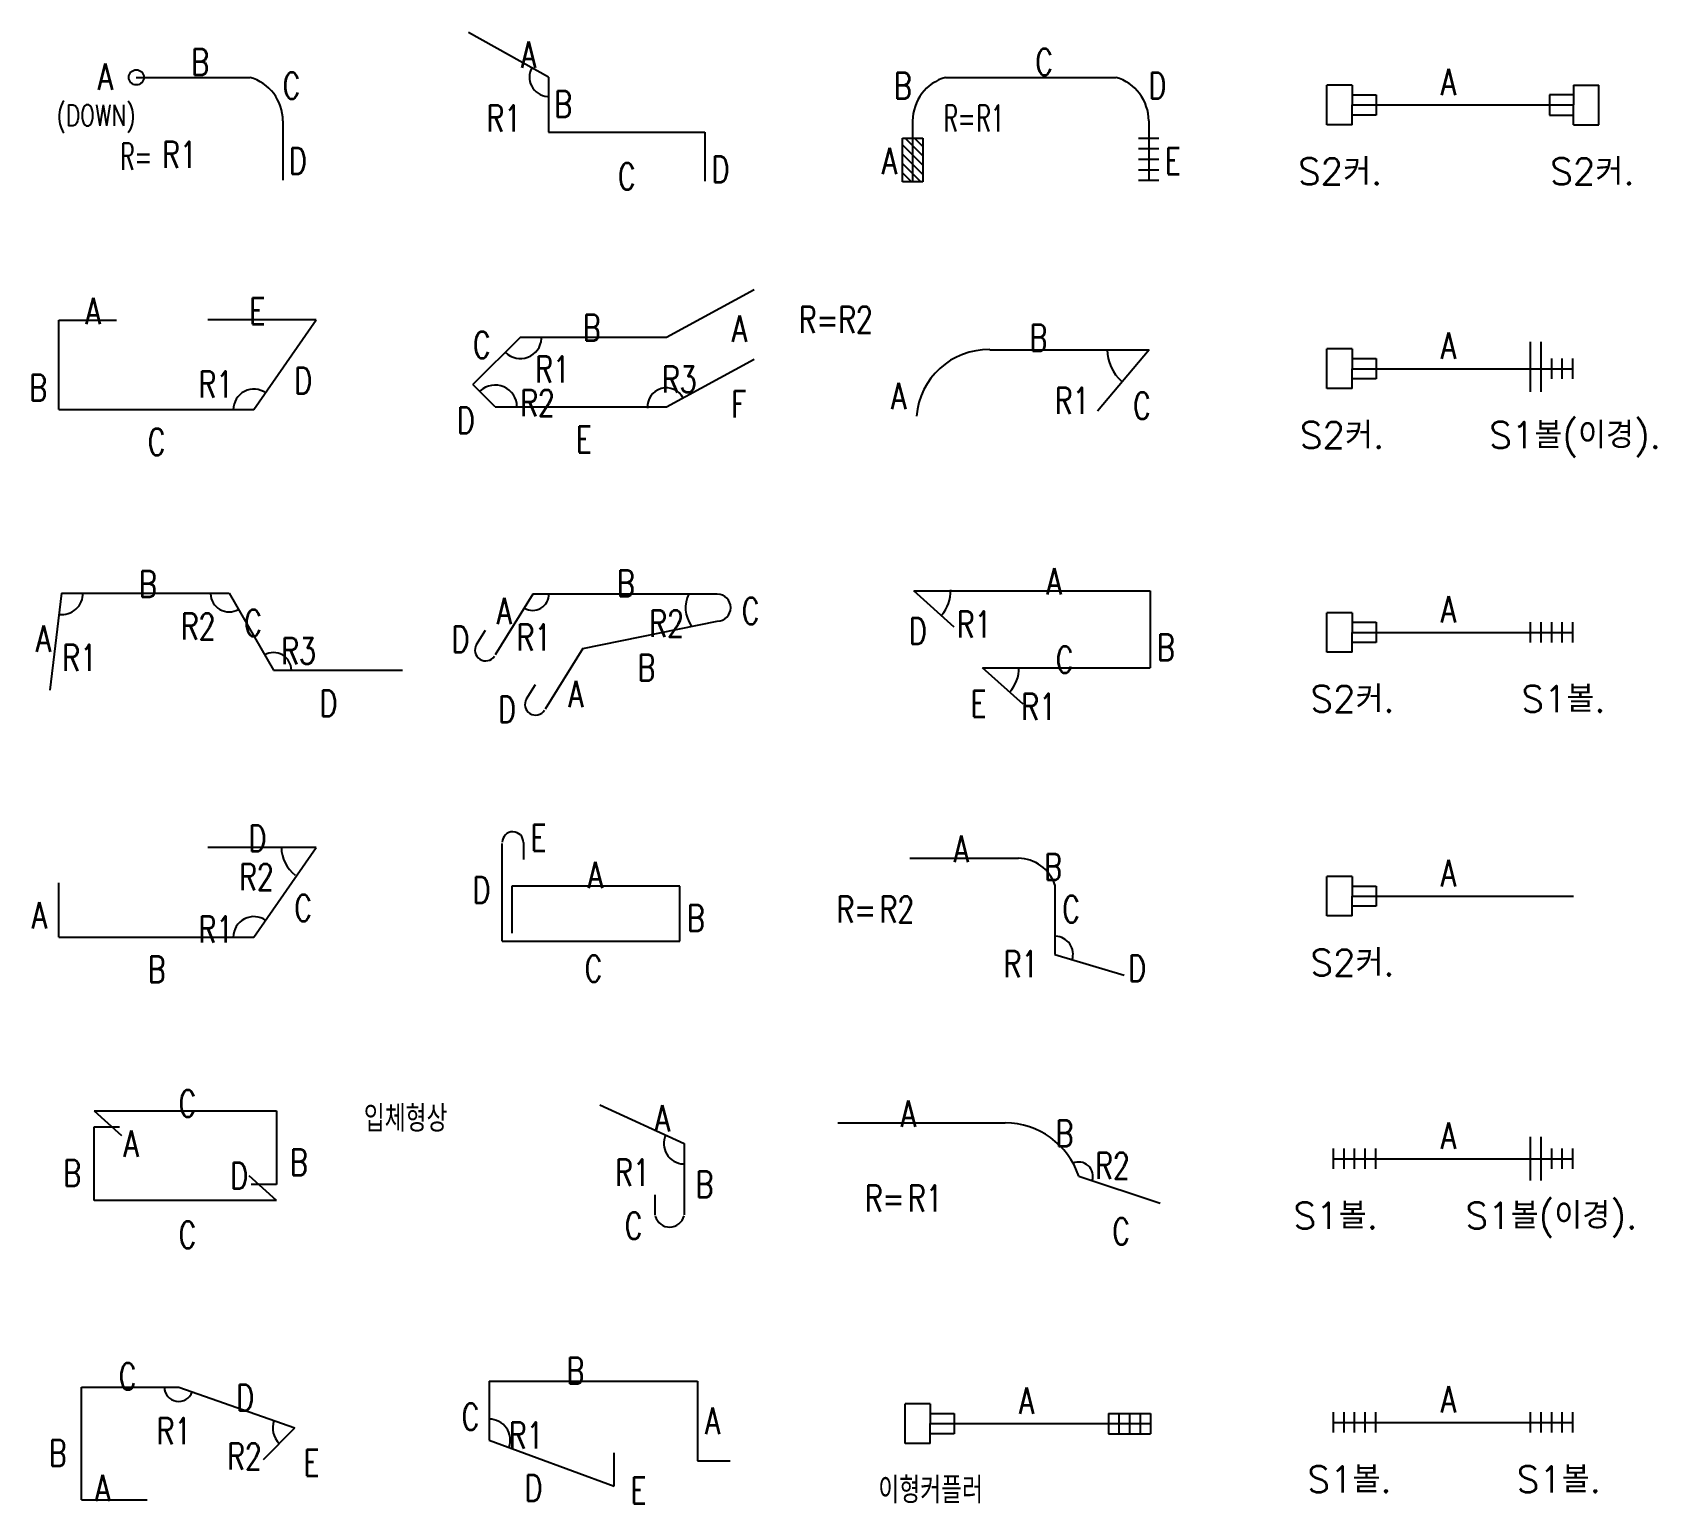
# Model space of a CAD drawing. Header units: millimetres. Extents: x -0.4 to 11.6, y -0.2 to 49.8.
# Drawn here: x 8.508 to 11.588, y 9.35 to 12.139 of the extents above; entities that cross this region are included whole.
import ezdxf
from ezdxf.enums import TextEntityAlignment as Align

# ---------------------------------------------------------------- set-up
doc = ezdxf.new("R2010")
doc.units = ezdxf.units.MM
doc.layers.add('SHOP', color=2, linetype='Continuous')
doc.layers.add('TEXTSHOP', color=3, linetype='Continuous')
doc.styles.add('HGTXT', font='romans.shx', dxfattribs={"bigfont": 'whgtxt.shx'})
doc.styles.add('ROMANS', font='romans.shx', dxfattribs={"width": 0.75, "bigfont": 'whgtxt.shx'})

# ---------------------------------------------------------------- blocks, each defined once
blk = doc.blocks.new('SSBAR_SHP_1120')
at = {"color": 40}
blk.add_line((-0.1988, 0.0706), (-0.0143, 0.0706), dxfattribs=at)
at = {"color": 2}
blk.add_line((-0.1988, -0.1431), (-0.0742, -0.1431), dxfattribs=at)
at = {"color": 40}
for centre, radius, start, end in [((-0.0143, 0.0706), 0.027, 179.4787, 340.8177), ((0.206, -0.0064), 0.042, 161.1147, 224.368)]:
    blk.add_arc(centre, radius, start, end, dxfattribs=at)
at = {"layer": 'SHOP', "color": 2}
for p, q in [((-0.1988, -0.1431), (-0.1988, 0.0706)), ((-0.0143, 0.0706), (0.206, -0.0064)), ((0.1466, -0.0665), (0.206, -0.0064))]:
    blk.add_line(p, q, dxfattribs=at)
at = {"layer": 'TEXTSHOP', "color": 4, "style": 'ROMANS', "width": 0.75}
blk.add_attdef('C', text='', height=0.05, dxfattribs=at).set_placement((-0.1113, 0.0662), align=Align.CENTER)
for tag, p in [('D', (0.0946, 0.0259)), ('E', (0.222, -0.0972)), ('A', (-0.173, -0.1456))]:
    blk.add_attdef(tag, p, '', height=0.05, dxfattribs=at)
for tag, p in [('R1', (0.0096, -0.0372)), ('B', (-0.227, -0.0792)), ('R2', (0.1433, -0.0856))]:
    blk.add_attdef(tag, text='', height=0.05, dxfattribs=at).set_placement(p, align=Align.RIGHT)
blk = doc.blocks.new('SSBAR_SHP_1121')
at = {"color": 7}
for p, q in [((-0.1748, 0.0947), (0.1713, 0.0947)), ((-0.1748, 0.0947), (-0.123, 0.0479)), ((0.1713, 0.0947), (0.1713, -0.0449)), ((0.1713, -0.0449), (0.123, -0.0449))]:
    blk.add_line(p, q, dxfattribs=at)
at = {"color": 40}
for p, q in [((-0.1747, -0.0751), (-0.1747, 0.0646)), ((-0.1747, 0.0646), (-0.1265, 0.0646)), ((0.1714, -0.0751), (0.1196, -0.0283)), ((0.1714, -0.0751), (-0.1747, -0.0751))]:
    blk.add_line(p, q, dxfattribs=at)
at = {"layer": 'TEXTSHOP', "color": 4, "style": 'ROMANS', "width": 0.75}
for p in [(0.0024, 0.0836), (0.0024, -0.1654)]:
    blk.add_attdef('C', text='', height=0.05, dxfattribs=at).set_placement(p, align=Align.CENTER)
for tag, p in [('A', (-0.1191, 0.0074)), ('B', (0.1966, -0.0278))]:
    blk.add_attdef(tag, p, '', height=0.05, dxfattribs=at)
for tag, p in [('B', (-0.1997, -0.0484)), ('D', (0.1172, -0.0535))]:
    blk.add_attdef(tag, text='', height=0.05, dxfattribs=at).set_placement(p, align=Align.RIGHT)
blk = doc.blocks.new('SSBAR_SHP_1122')
at = {"color": 2}
for p, q in [((0.2464, 0.094), (0.0408, 0.094)), ((0.1282, -0.076), (0.2464, 0.094))]:
    blk.add_line(p, q, dxfattribs=at)
at = {"color": 0}
for centre, radius, start, end in [((0.2464, 0.094), 0.0659, 179.9672, 232.8632), ((0.1282, -0.076), 0.0389, 54.3229, 180.1953)]:
    blk.add_arc(centre, radius, start, end, dxfattribs=at)
at = {"layer": 'SHOP', "color": 2}
for q in [(-0.2413, 0.0269), (0.1282, -0.076)]:
    blk.add_line((-0.2413, -0.076), q, dxfattribs=at)
at = {"layer": 'TEXTSHOP', "color": 4, "style": 'ROMANS', "width": 0.75}
for tag, p in [('D', (0.1348, 0.0863)), ('B', (-0.0563, -0.1621))]:
    blk.add_attdef(tag, text='', height=0.05, dxfattribs=at).set_placement(p, align=Align.CENTER)
for tag, p in [('R2', (0.1661, 0.013)), ('A', (-0.2642, -0.0595)), ('R1', (0.0889, -0.086))]:
    blk.add_attdef(tag, text='', height=0.05, dxfattribs=at).set_placement(p, align=Align.RIGHT)
blk.add_attdef('C', (0.2048, -0.0458), '', height=0.05, dxfattribs=at)
blk = doc.blocks.new('SSBAR_SHP_1123')
at = {"color": 0}
for centre, radius, start, end in [((-0.2362, 0.0758), 0.0404, 263.1801, 1.1905), ((0.0812, 0.0758), 0.0352, 181.1755, 300.1299), ((0.1658, -0.0701), 0.0336, 0.1021, 120.8577)]:
    blk.add_arc(centre, radius, start, end, dxfattribs=at)
at = {"layer": 'SHOP', "color": 2}
for p, q in [((-0.2362, 0.0758), (-0.2583, -0.1079)), ((-0.2362, 0.0758), (0.0812, 0.0758)), ((0.0812, 0.0758), (0.1658, -0.0701)), ((0.1658, -0.0701), (0.41, -0.0701))]:
    blk.add_line(p, q, dxfattribs=at)
at = {"layer": 'TEXTSHOP', "color": 4, "style": 'ROMANS', "width": 0.75}
for tag, p in [('B', (-0.0728, 0.0683)), ('D', (0.2695, -0.1578))]:
    blk.add_attdef(tag, text='', height=0.05, dxfattribs=at).set_placement(p, align=Align.CENTER)
for tag, p in [('R2', (0.0556, -0.0119)), ('A', (-0.2563, -0.035))]:
    blk.add_attdef(tag, text='', height=0.05, dxfattribs=at).set_placement(p, align=Align.RIGHT)
for tag, p in [('C', (0.1097, -0.0054)), ('R1', (-0.2352, -0.0714)), ('R3', (0.18, -0.0583))]:
    blk.add_attdef(tag, p, '', height=0.05, dxfattribs=at)
blk = doc.blocks.new('SSBAR_SHP_1124')
at = {"color": 2}
for p, q in [((-0.2413, 0.0939), (-0.1322, 0.0939)), ((0.2464, 0.094), (0.0408, 0.094)), ((0.1282, -0.076), (0.2464, 0.094))]:
    blk.add_line(p, q, dxfattribs=at)
at = {"color": 0}
blk.add_arc((0.1282, -0.076), 0.0389, 54.3229, 180.1953, dxfattribs=at)
at = {"layer": 'SHOP', "color": 2}
for q in [(-0.2413, 0.0939), (0.1282, -0.076)]:
    blk.add_line((-0.2413, -0.076), q, dxfattribs=at)
at = {"layer": 'TEXTSHOP', "color": 4, "style": 'ROMANS', "width": 0.75}
for tag, p in [('A', (-0.1767, 0.0863)), ('E', (0.1348, 0.0863)), ('C', (-0.0563, -0.1621))]:
    blk.add_attdef(tag, text='', height=0.05, dxfattribs=at).set_placement(p, align=Align.CENTER)
blk.add_attdef('D', (0.2048, -0.0458), '', height=0.05, dxfattribs=at)
for tag, p in [('B', (-0.2642, -0.0595)), ('R1', (0.0889, -0.0529))]:
    blk.add_attdef(tag, text='', height=0.05, dxfattribs=at).set_placement(p, align=Align.RIGHT)
blk = doc.blocks.new('SSBAR_SHP_1125')
at = {"color": 40}
blk.add_circle((-0.0946, 0.054), 0.0144, dxfattribs=at)
blk.add_arc((0.0975, -0.0286), 0.0858, 0, 74.2351, dxfattribs=at)
at = {"layer": 'SHOP', "color": 2}
for p, q in [((-0.0946, 0.054), (0.1208, 0.054)), ((0.1833, -0.0286), (0.1833, -0.1411))]:
    blk.add_line(p, q, dxfattribs=at)
at = {"layer": 'TEXTSHOP', "color": 4, "style": 'ROMANS', "width": 0.75}
blk.add_text('(DOWN)', height=0.04, dxfattribs=at).set_placement((-0.0958, -0.0379), align=Align.RIGHT)
at = {"layer": 'TEXTSHOP', "color": 4, "style": 'ROMANS', "width": 0.6}
blk.add_text('R=', height=0.05, dxfattribs=at).set_placement((-0.0948, -0.121), align=Align.CENTER)
at = {"layer": 'TEXTSHOP', "color": 4, "style": 'ROMANS', "width": 0.75}
blk.add_attdef('B', text='', height=0.05, dxfattribs=at).set_placement((0.0263, 0.0581), align=Align.CENTER)
blk.add_attdef('A', text='', height=0.05, dxfattribs=at).set_placement((-0.139, 0.0302), align=Align.RIGHT)
for tag, p in [('C', (0.1826, 0.0132)), ('R1', (-0.046, -0.1174)), ('D', (0.1947, -0.1294))]:
    blk.add_attdef(tag, p, '', height=0.05, dxfattribs=at)
blk = doc.blocks.new('SSBAR_SHP_1220')
at = {"color": 2}
for p, q in [((-0.2254, -0.0298), (0.0117, -0.1172)), ((0.0117, -0.1172), (0.0117, -0.0536)), ((0.1697, -0.0689), (0.2312, -0.0689))]:
    blk.add_line(p, q, dxfattribs=at)
at = {"color": 40}
blk.add_arc((-0.2254, -0.0298), 0.0399, 340.3629, 90.32, dxfattribs=at)
at = {"layer": 'SHOP', "color": 2}
for p, q in [((-0.2254, 0.0824), (-0.2254, -0.0298)), ((-0.2254, 0.0824), (0.1697, 0.0824)), ((0.1697, 0.0824), (0.1697, -0.0689))]:
    blk.add_line(p, q, dxfattribs=at)
at = {"layer": 'TEXTSHOP', "color": 4, "style": 'ROMANS', "width": 0.75}
blk.add_attdef('B', text='', height=0.05, dxfattribs=at).set_placement((-0.0623, 0.0768), align=Align.CENTER)
for tag, p in [('C', (-0.2441, -0.0103)), ('D', (-0.1248, -0.1454))]:
    blk.add_attdef(tag, text='', height=0.05, dxfattribs=at).set_placement(p, align=Align.RIGHT)
for tag, p in [('A', (0.1835, -0.018)), ('R1', (-0.1886, -0.0454)), ('E', (0.0421, -0.1498))]:
    blk.add_attdef(tag, p, '', height=0.05, dxfattribs=at)
blk = doc.blocks.new('SSBAR_SHP_1221')
at = {"color": 40}
for p, q in [((0.144, 0.0325), (0.144, -0.1026)), ((0.0889, -0.1034), (0.0889, -0.0644))]:
    blk.add_line(p, q, dxfattribs=at)
for centre, radius, start, end in [((0.144, 0.0325), 0.0385, 154.6728, 268.3867), ((0.1167, -0.0975), 0.0283, 195.5336, 345.554)]:
    blk.add_arc(centre, radius, start, end, dxfattribs=at)
at = {"layer": 'SHOP', "color": 2}
blk.add_line((-0.0158, 0.1058), (0.144, 0.0325), dxfattribs=at)
at = {"layer": 'TEXTSHOP', "color": 4, "style": 'ROMANS', "width": 0.75}
blk.add_text('입체형상    ', height=0.05, dxfattribs=at).set_placement((-0.4633, 0.0548))
for tag, p in [('A', (0.0882, 0.0552)), ('B', (0.1658, -0.0696))]:
    blk.add_attdef(tag, p, '', height=0.05, dxfattribs=at)
for tag, p in [('R1', (0.0788, -0.0472)), ('C', (0.0652, -0.1482))]:
    blk.add_attdef(tag, text='', height=0.05, dxfattribs=at).set_placement(p, align=Align.RIGHT)
blk = doc.blocks.new('SSBAR_SHP_1222')
at = {"color": 40}
for p, q in [((-0.2009, -0.0835), (-0.2009, 0.1014)), ((-0.1605, 0.1034), (-0.1605, 0.0712)), ((0.1358, 0.0204), (-0.1827, 0.0204)), ((-0.1827, 0.0204), (-0.1827, -0.0683)), ((0.1358, -0.0835), (0.1358, 0.0204))]:
    blk.add_line(p, q, dxfattribs=at)
blk.add_arc((-0.1808, 0.1034), 0.0203, 0, 178.5319, dxfattribs=at)
at = {"layer": 'SHOP', "color": 2}
blk.add_line((-0.2009, -0.0835), (0.1358, -0.0835), dxfattribs=at)
at = {"layer": 'TEXTSHOP', "color": 4, "style": 'ROMANS', "width": 0.75}
for tag, p in [('E', (-0.1472, 0.0873)), ('B', (0.1492, -0.0648))]:
    blk.add_attdef(tag, p, '', height=0.05, dxfattribs=at)
for tag, p in [('A', (-0.0243, 0.017)), ('C', (-0.0279, -0.1609))]:
    blk.add_attdef(tag, text='', height=0.05, dxfattribs=at).set_placement(p, align=Align.CENTER)
blk.add_attdef('D', text='', height=0.05, dxfattribs=at).set_placement((-0.2233, -0.0114), align=Align.RIGHT)
blk = doc.blocks.new('SSBAR_SHP_1223')
at = {"color": 40}
for p, q in [((-0.143, 0.074), (-0.2141, -0.0409)), ((-0.2495, -0.0213), (-0.2326, 0.006)), ((-0.0481, -0.0288), (0.207, 0.0232)), ((-0.0481, -0.0288), (-0.1192, -0.1437)), ((-0.1546, -0.1241), (-0.1377, -0.0968))]:
    blk.add_line(p, q, dxfattribs=at)
at = {"color": 0}
blk.add_arc((-0.143, 0.074), 0.0305, 238.9226, 1.9582, dxfattribs=at)
at = {"color": 7}
blk.add_arc((0.207, 0.0486), 0.0603, 154.1444, 214.8839, dxfattribs=at)
at = {"color": 40}
for centre, radius, start, end in [((0.207, 0.0486), 0.0254, 270, 90), ((-0.2323, -0.032), 0.0203, 148.2519, 326.7838), ((-0.1374, -0.1348), 0.0203, 148.2519, 326.7838)]:
    blk.add_arc(centre, radius, start, end, dxfattribs=at)
at = {"layer": 'SHOP', "color": 2}
blk.add_line((0.207, 0.074), (-0.143, 0.074), dxfattribs=at)
at = {"layer": 'TEXTSHOP', "color": 4, "style": 'ROMANS', "width": 0.75}
for p in [(0.0335, 0.07), (0.0723, -0.0899)]:
    blk.add_attdef('B', text='', height=0.05, dxfattribs=at).set_placement(p, align=Align.CENTER)
for tag, p in [('A', (-0.1826, 0.0173)), ('R2', (0.1438, -0.0064)), ('D', (-0.2634, -0.0362)), ('D', (-0.1751, -0.1693))]:
    blk.add_attdef(tag, text='', height=0.05, dxfattribs=at).set_placement(p, align=Align.RIGHT)
for tag, p in [('C', (0.2533, 0.0172)), ('R1', (-0.1738, -0.0328)), ('A', (-0.0757, -0.1402))]:
    blk.add_attdef(tag, p, '', height=0.05, dxfattribs=at)
blk = doc.blocks.new('SSBAR_SHP_1224')
at = {"color": 40}
for p in [(-0.1664, 0.0612), (-0.2143, -0.0708)]:
    blk.add_line(p, (-0.2564, -0.0286), dxfattribs=at)
at = {"color": 7}
for centre, radius, start, end in [((-0.1664, 0.0612), 0.0403, 225.3906, 356.316), ((-0.2143, -0.0708), 0.0414, 0.2771, 132.7146), ((0.1104, -0.0708), 0.0361, 27.2316, 184.2041)]:
    blk.add_arc(centre, radius, start, end, dxfattribs=at)
at = {"layer": 'SHOP', "color": 2}
for p, q in [((0.1104, 0.0612), (0.2771, 0.1517)), ((-0.1664, 0.0612), (0.1104, 0.0612)), ((0.1104, -0.0708), (0.2771, 0.0197)), ((-0.2143, -0.0708), (0.1104, -0.0708))]:
    blk.add_line(p, q, dxfattribs=at)
at = {"layer": 'TEXTSHOP', "color": 4, "style": 'ROMANS', "width": 0.75}
for tag, p in [('B', (-0.0313, 0.0543)), ('E', (-0.0461, -0.1573))]:
    blk.add_attdef(tag, text='', height=0.05, dxfattribs=at).set_placement(p, align=Align.CENTER)
for tag, p in [('A', (0.2343, 0.0526)), ('R1', (-0.1386, -0.0244)), ('R2', (-0.1669, -0.0881)), ('F', (0.2332, -0.0906))]:
    blk.add_attdef(tag, p, '', height=0.05, dxfattribs=at)
for tag, p in [('C', (-0.2227, 0.0218)), ('R3', (0.1679, -0.0435)), ('D', (-0.2533, -0.1211))]:
    blk.add_attdef(tag, text='', height=0.05, dxfattribs=at).set_placement(p, align=Align.RIGHT)
blk = doc.blocks.new('SSBAR_SHP_1225')
at = {"color": 2}
for p, q in [((-0.1128, 0.0543), (-0.2648, 0.1391)), ((0.1836, -0.05), (0.1836, -0.1429))]:
    blk.add_line(p, q, dxfattribs=at)
at = {"color": 7}
blk.add_arc((-0.1128, 0.0543), 0.0364, 149.5407, 266.2332, dxfattribs=at)
at = {"layer": 'SHOP', "color": 2}
for p, q in [((-0.1128, 0.0543), (-0.1128, -0.05)), ((-0.1128, -0.05), (0.1836, -0.05))]:
    blk.add_line(p, q, dxfattribs=at)
at = {"layer": 'TEXTSHOP', "color": 4, "style": 'ROMANS', "width": 0.75}
for tag, p in [('A', (-0.1654, 0.0723)), ('B', (-0.1023, -0.0216)), ('D', (0.1961, -0.1454))]:
    blk.add_attdef(tag, p, '', height=0.05, dxfattribs=at)
blk.add_attdef('R1', text='', height=0.05, dxfattribs=at).set_placement((-0.1651, -0.0486), align=Align.RIGHT)
blk.add_attdef('C', text='', height=0.05, dxfattribs=at).set_placement((0.0354, -0.1589), align=Align.CENTER)
blk = doc.blocks.new('SSBAR_SHP_1320')
at = {"color": 40}
for p, q in [((-0.1892, 0.0391), (-0.237, 0.0391)), ((-0.237, -0.0357), (-0.237, 0.0391)), ((-0.1892, 0.0391), (-0.1892, 0.0017)), ((-0.1892, 0.0209), (-0.1439, 0.0209)), ((-0.1892, -0.0357), (-0.1892, 0.0017)), ((-0.1439, 0.0209), (-0.1439, -0.0174)), ((0.1485, 0.0209), (0.1485, -0.0174)), ((0.1485, 0.0209), (0.2285, 0.0209)), ((0.1685, 0.0209), (0.1685, -0.0174)), ((0.1885, 0.0209), (0.1885, -0.0174)), ((0.2085, 0.0209), (0.2085, -0.0174)), ((0.2285, 0.0209), (0.2285, -0.0174)), ((-0.1439, -0.0174), (-0.1892, -0.0174)), ((0.1485, -0.0174), (0.2285, -0.0174)), ((-0.1892, -0.0357), (-0.237, -0.0357))]:
    blk.add_line(p, q, dxfattribs=at)
at = {"layer": 'SHOP', "color": 2}
blk.add_line((-0.1892, 0.0017), (0.2305, 0.0017), dxfattribs=at)
at = {"layer": 'TEXTSHOP', "color": 4, "style": 'ROMANS', "width": 0.75}
blk.add_text('이형커플러', height=0.05, dxfattribs=at).set_placement((-0.1885, -0.1493), align=Align.CENTER)
blk.add_attdef('A', text='', height=0.05, dxfattribs=at).set_placement((-0.0068, 0.0203), align=Align.CENTER)
blk = doc.blocks.new('SSBAR_SHP_1321')
at = {"color": 2}
for p, q in [((-0.3643, 0.0721), (-0.0471, 0.0721)), ((0.0924, -0.0293), (0.2469, -0.0801))]:
    blk.add_line(p, q, dxfattribs=at)
blk.add_arc((-0.048, -0.0759), 0.148, 18.355, 89.656, dxfattribs=at)
at = {"color": 7}
blk.add_arc((0.0924, -0.0293), 0.0269, 340.198, 115.1895, dxfattribs=at)
at = {"layer": 'TEXTSHOP', "color": 4, "style": 'ROMANS', "width": 0.75}
blk.add_text('R=', height=0.05, dxfattribs=at).set_placement((-0.3134, -0.096))
blk.add_attdef('A', text='', height=0.05, dxfattribs=at).set_placement((-0.231, 0.0645), align=Align.CENTER)
for tag, p in [('B', (0.0482, 0.027)), ('R2', (0.1232, -0.0345)), ('R1', (-0.2318, -0.096)), ('C', (0.1558, -0.1589))]:
    blk.add_attdef(tag, p, '', height=0.05, dxfattribs=at)
blk = doc.blocks.new('SSBAR_SHP_1322')
at = {"color": 2}
for p, q in [((-0.228, 0.0734), (-0.0221, 0.0734)), ((0.047, 0.0232), (0.047, -0.1088)), ((0.047, -0.1088), (0.1785, -0.148))]:
    blk.add_line(p, q, dxfattribs=at)
blk.add_arc((-0.0226, 0.0001), 0.0733, 18.355, 89.656, dxfattribs=at)
at = {"color": 7}
blk.add_arc((0.047, -0.1088), 0.0345, 342.4131, 87.6766, dxfattribs=at)
at = {"layer": 'TEXTSHOP', "color": 4, "style": 'ROMANS', "width": 0.75}
blk.add_text('R=', height=0.05, dxfattribs=at).set_placement((-0.3671, -0.0484))
blk.add_attdef('A', text='', height=0.05, dxfattribs=at).set_placement((-0.1306, 0.0664), align=Align.CENTER)
for tag, p in [('B', (0.0265, 0.0321)), ('R2', (-0.2855, -0.0484)), ('C', (0.0609, -0.048)), ('D', (0.1859, -0.1604))]:
    blk.add_attdef(tag, p, '', height=0.05, dxfattribs=at)
blk.add_attdef('R1', text='', height=0.05, dxfattribs=at).set_placement((0.0156, -0.1519), align=Align.RIGHT)
blk = doc.blocks.new('SSBAR_SHP_1323')
at = {"color": 2}
for p, q in [((-0.1439, 0.0118), (-0.2205, 0.0804)), ((-0.0133, -0.1341), (-0.0899, -0.0654))]:
    blk.add_line(p, q, dxfattribs=at)
at = {"color": 40}
for centre, radius, start, end in [((-0.2205, 0.0804), 0.0701, 318.7295, 1.4204), ((-0.0899, -0.0654), 0.0689, 317.8402, 0.6538)]:
    blk.add_arc(centre, radius, start, end, dxfattribs=at)
at = {"layer": 'SHOP', "color": 2}
for p, q in [((-0.2205, 0.0804), (0.2278, 0.0804)), ((0.2278, 0.0804), (0.2278, -0.0654)), ((-0.0899, -0.0654), (0.2278, -0.0654))]:
    blk.add_line(p, q, dxfattribs=at)
at = {"layer": 'TEXTSHOP', "color": 4, "style": 'ROMANS', "width": 0.75}
for tag, p in [('A', (0.0455, 0.0737)), ('C', (0.0654, -0.0749))]:
    blk.add_attdef(tag, text='', height=0.05, dxfattribs=at).set_placement(p, align=Align.CENTER)
for tag, p in [('R1', (-0.1392, -0.0082)), ('B', (0.2404, -0.0516)), ('R1', (-0.0167, -0.1642))]:
    blk.add_attdef(tag, p, '', height=0.05, dxfattribs=at)
for tag, p in [('D', (-0.1961, -0.0208)), ('E', (-0.0823, -0.1583))]:
    blk.add_attdef(tag, text='', height=0.05, dxfattribs=at).set_placement(p, align=Align.RIGHT)
blk = doc.blocks.new('SSBAR_SHP_1324')
at = {"color": 2}
for p, q in [((-0.0764, 0.0377), (0.2259, 0.0377)), ((0.2259, 0.0377), (0.1277, -0.0787))]:
    blk.add_line(p, q, dxfattribs=at)
blk.add_arc((-0.0792, -0.0987), 0.1365, 88.8286, 175.7095, dxfattribs=at)
at = {"color": 7}
blk.add_arc((0.2259, 0.0377), 0.0795, 180.0777, 228.8161, dxfattribs=at)
at = {"layer": 'TEXTSHOP', "color": 4, "style": 'ROMANS', "width": 0.75}
blk.add_text('R=', height=0.05, dxfattribs=at).set_placement((-0.3632, 0.0698), align=Align.RIGHT)
for tag, p in [('R2', (-0.3639, 0.0698)), ('C', (0.1952, -0.0936))]:
    blk.add_attdef(tag, p, '', height=0.05, dxfattribs=at)
blk.add_attdef('B', text='', height=0.05, dxfattribs=at).set_placement((0.0156, 0.0352), align=Align.CENTER)
for tag, p in [('A', (-0.2348, -0.075)), ('R1', (0.1125, -0.0842))]:
    blk.add_attdef(tag, text='', height=0.05, dxfattribs=at).set_placement(p, align=Align.RIGHT)
blk = doc.blocks.new('SSBAR_SHP_1325')
at = {"color": 40}
for p, q in [((-0.2418, -0.1441), (-0.2418, -0.0611)), ((-0.2418, -0.0611), (-0.2035, -0.0611)), ((-0.2369, -0.0611), (-0.2035, -0.0946)), ((-0.2192, -0.0611), (-0.2035, -0.0769)), ((-0.2035, -0.0611), (-0.2035, -0.1441)), ((0.2058, -0.0611), (0.2441, -0.0611)), ((-0.2418, -0.0739), (-0.2035, -0.1122)), ((-0.2418, -0.0916), (-0.2035, -0.1299)), ((0.2058, -0.0811), (0.2441, -0.0811)), ((-0.2418, -0.1093), (-0.207, -0.1441)), ((0.2058, -0.1011), (0.2441, -0.1011)), ((0.2058, -0.1211), (0.2441, -0.1211)), ((-0.2418, -0.1269), (-0.2246, -0.1441)), ((-0.2035, -0.1441), (-0.2418, -0.1441)), ((0.2058, -0.1411), (0.2441, -0.1411))]:
    blk.add_line(p, q, dxfattribs=at)
for centre, start, end in [((-0.1368, -0.0286), 105.7649, 180), ((0.1392, -0.0286), 0, 74.2351)]:
    blk.add_arc(centre, 0.0858, start, end, dxfattribs=at)
at = {"layer": 'SHOP', "color": 2}
for p, q in [((-0.1601, 0.054), (0.1625, 0.054)), ((-0.2226, -0.0286), (-0.2226, -0.1441)), ((0.225, -0.0286), (0.225, -0.1411))]:
    blk.add_line(p, q, dxfattribs=at)
at = {"layer": 'TEXTSHOP', "color": 4, "style": 'ROMANS', "width": 0.6}
blk.add_text('R=', height=0.05, dxfattribs=at).set_placement((-0.1335, -0.0484), align=Align.CENTER)
at = {"layer": 'TEXTSHOP', "color": 4, "style": 'ROMANS', "width": 0.75}
blk.add_attdef('C', text='', height=0.05, dxfattribs=at).set_placement((0.0265, 0.0581), align=Align.CENTER)
for tag, p in [('B', (-0.2246, 0.0132)), ('A', (-0.2523, -0.1294))]:
    blk.add_attdef(tag, text='', height=0.05, dxfattribs=at).set_placement(p, align=Align.RIGHT)
at = {"layer": 'TEXTSHOP', "color": 4, "style": 'ROMANS'}
for tag, p, width in [('D', (0.2243, 0.0132), 0.75), ('R1', (-0.1016, -0.0484), 0.6), ('E', (0.2555, -0.1294), 0.75)]:
    blk.add_attdef(tag, p, '', height=0.05, dxfattribs=dict(at, width=width))
at = {"layer": 'TEXTSHOP', "color": 30, "true_color": 0xf8991e, "style": 'ROMANS', "width": 0.75}
for tag, p in [('T1', (-0.1965, -0.0855)), ('O1', (-0.1965, -0.1457))]:
    blk.add_attdef(tag, text='', height=0.05, dxfattribs=at).set_placement(p, align=Align.MIDDLE_LEFT)
blk.add_attdef('COUPLER1', text='', height=0.05, dxfattribs=at).set_placement((-0.2083, -0.1825), align=Align.MIDDLE_RIGHT)
blk.add_attdef('COUPLER2', text='', height=0.05, dxfattribs=at).set_placement((0.2029, -0.1575), align=Align.TOP_CENTER)
blk = doc.blocks.new('SSBAR_SHP_1420')
at = {"color": 40}
for p, q in [((-0.2253, 0.0231), (-0.2253, -0.0152)), ((-0.2053, 0.0231), (-0.2053, -0.0152)), ((-0.1853, 0.0231), (-0.1853, -0.0152)), ((-0.1653, 0.0231), (-0.1653, -0.0152)), ((-0.1453, 0.0231), (-0.1453, -0.0152)), ((0.1485, 0.0231), (0.1485, -0.0152)), ((0.1685, 0.0231), (0.1685, -0.0152)), ((0.1885, 0.0231), (0.1885, -0.0152)), ((0.2085, 0.0231), (0.2085, -0.0152)), ((0.2285, 0.0231), (0.2285, -0.0152))]:
    blk.add_line(p, q, dxfattribs=at)
at = {"layer": 'SHOP', "color": 2}
blk.add_line((-0.2268, 0.0039), (0.2305, 0.0039), dxfattribs=at)
at = {"layer": 'TEXTSHOP', "color": 4, "style": 'HGTXT'}
for p in [(-0.1942, -0.129), (0.2026, -0.129)]:
    blk.add_text('S1볼.', height=0.05, dxfattribs=at).set_placement(p, align=Align.CENTER)
at = {"layer": 'TEXTSHOP', "color": 4, "style": 'ROMANS', "width": 0.75}
blk.add_attdef('A', text='', height=0.05, dxfattribs=at).set_placement((-0.0068, 0.0225), align=Align.CENTER)
blk = doc.blocks.new('SSBAR_SHP_1421')
at = {"color": 40}
for p, q in [((0.1485, 0.0455), (0.1485, -0.0376)), ((0.1685, 0.0455), (0.1685, -0.0376)), ((-0.2253, 0.0231), (-0.2253, -0.0152)), ((-0.2053, 0.0231), (-0.2053, -0.0152)), ((-0.1853, 0.0231), (-0.1853, -0.0152)), ((-0.1653, 0.0231), (-0.1653, -0.0152)), ((-0.1453, 0.0231), (-0.1453, -0.0152)), ((0.1885, 0.0231), (0.1885, -0.0152)), ((0.2085, 0.0231), (0.2085, -0.0152)), ((0.2285, 0.0231), (0.2285, -0.0152))]:
    blk.add_line(p, q, dxfattribs=at)
at = {"layer": 'SHOP', "color": 2}
blk.add_line((-0.2268, 0.0039), (0.2305, 0.0039), dxfattribs=at)
at = {"layer": 'TEXTSHOP', "color": 4, "style": 'HGTXT'}
for s, p in [('S1볼.', (-0.2204, -0.129)), ('S1볼(이경).   ', (0.2399, -0.129))]:
    blk.add_text(s, height=0.05, dxfattribs=at).set_placement(p, align=Align.CENTER)
at = {"layer": 'TEXTSHOP', "color": 4, "style": 'ROMANS', "width": 0.75}
blk.add_attdef('A', text='', height=0.05, dxfattribs=at).set_placement((-0.0068, 0.0225), align=Align.CENTER)
blk = doc.blocks.new('SSBAR_SHP_1422')
at = {"color": 40}
for p, q in [((-0.1892, 0.0391), (-0.237, 0.0391)), ((-0.237, -0.0357), (-0.237, 0.0391)), ((-0.1892, 0.0391), (-0.1892, 0.0017)), ((-0.1892, 0.0209), (-0.1439, 0.0209)), ((-0.1892, -0.0357), (-0.1892, 0.0017)), ((-0.1439, 0.0209), (-0.1439, -0.0174)), ((-0.1439, -0.0174), (-0.1892, -0.0174)), ((-0.1892, -0.0357), (-0.237, -0.0357))]:
    blk.add_line(p, q, dxfattribs=at)
at = {"layer": 'SHOP', "color": 2}
blk.add_line((-0.1892, 0.0017), (0.2305, 0.0017), dxfattribs=at)
at = {"layer": 'TEXTSHOP', "color": 4, "style": 'HGTXT'}
blk.add_text('S2커.', height=0.05, dxfattribs=at).set_placement((-0.1885, -0.1493), align=Align.CENTER)
at = {"layer": 'TEXTSHOP', "color": 4, "style": 'ROMANS', "width": 0.75}
blk.add_attdef('A', text='', height=0.05, dxfattribs=at).set_placement((-0.0068, 0.0203), align=Align.CENTER)
blk = doc.blocks.new('SSBAR_SHP_1423')
at = {"color": 40}
for p, q in [((-0.1892, 0.0391), (-0.237, 0.0391)), ((-0.237, -0.0357), (-0.237, 0.0391)), ((-0.1892, 0.0391), (-0.1892, 0.0017)), ((-0.1892, 0.0209), (-0.1439, 0.0209)), ((-0.1892, -0.0357), (-0.1892, 0.0017)), ((-0.1439, 0.0209), (-0.1439, -0.0174)), ((0.1485, 0.0209), (0.1485, -0.0174)), ((0.1685, 0.0209), (0.1685, -0.0174)), ((0.1885, 0.0209), (0.1885, -0.0174)), ((0.2085, 0.0209), (0.2085, -0.0174)), ((0.2285, 0.0209), (0.2285, -0.0174)), ((-0.1439, -0.0174), (-0.1892, -0.0174)), ((-0.1892, -0.0357), (-0.237, -0.0357))]:
    blk.add_line(p, q, dxfattribs=at)
at = {"layer": 'SHOP', "color": 2}
blk.add_line((-0.1892, 0.0017), (0.2305, 0.0017), dxfattribs=at)
at = {"layer": 'TEXTSHOP', "color": 4, "style": 'HGTXT'}
for s, p in [('S2커.', (-0.1885, -0.1493)), ('S1볼.', (0.2115, -0.1493))]:
    blk.add_text(s, height=0.05, dxfattribs=at).set_placement(p, align=Align.CENTER)
at = {"layer": 'TEXTSHOP', "color": 4, "style": 'ROMANS', "width": 0.75}
blk.add_attdef('A', text='', height=0.05, dxfattribs=at).set_placement((-0.0068, 0.0203), align=Align.CENTER)
blk = doc.blocks.new('SSBAR_SHP_1424')
at = {"color": 40}
for p, q in [((-0.1892, 0.0391), (-0.237, 0.0391)), ((-0.237, -0.0357), (-0.237, 0.0391)), ((-0.1892, 0.0391), (-0.1892, 0.0017)), ((0.1485, 0.0525), (0.1485, -0.0419)), ((0.1685, 0.0525), (0.1685, -0.0419)), ((-0.1892, 0.0209), (-0.1439, 0.0209)), ((-0.1892, -0.0357), (-0.1892, 0.0017)), ((-0.1439, 0.0209), (-0.1439, -0.0174)), ((0.1885, 0.0209), (0.1885, -0.0174)), ((0.2085, 0.0209), (0.2085, -0.0174)), ((0.2285, 0.0209), (0.2285, -0.0174)), ((-0.1439, -0.0174), (-0.1892, -0.0174)), ((-0.1892, -0.0357), (-0.237, -0.0357))]:
    blk.add_line(p, q, dxfattribs=at)
at = {"layer": 'SHOP', "color": 2}
blk.add_line((-0.1892, 0.0017), (0.2305, 0.0017), dxfattribs=at)
at = {"layer": 'TEXTSHOP', "color": 4, "style": 'HGTXT'}
for s, p in [('S1볼(이경).   ', (0.2849, -0.1493)), ('S2커.', (-0.2085, -0.1493))]:
    blk.add_text(s, height=0.05, dxfattribs=at).set_placement(p, align=Align.CENTER)
at = {"layer": 'TEXTSHOP', "color": 4, "style": 'ROMANS', "width": 0.75}
blk.add_attdef('A', text='', height=0.05, dxfattribs=at).set_placement((-0.0068, 0.0203), align=Align.CENTER)
blk = doc.blocks.new('SSBAR_SHP_1425')
at = {"color": 40}
for p, q in [((-0.1892, 0.0391), (-0.237, 0.0391)), ((-0.237, -0.0357), (-0.237, 0.0391)), ((-0.1892, 0.0391), (-0.1892, 0.0017)), ((0.2305, 0.0391), (0.2783, 0.0391)), ((0.2305, 0.0391), (0.2305, 0.0017)), ((0.2783, -0.0357), (0.2783, 0.0391)), ((-0.1892, 0.0209), (-0.1439, 0.0209)), ((-0.1892, -0.0357), (-0.1892, 0.0017)), ((-0.1439, 0.0209), (-0.1439, -0.0174)), ((0.2305, 0.0209), (0.1851, 0.0209)), ((0.1851, 0.0209), (0.1851, -0.0174)), ((0.2305, -0.0357), (0.2305, 0.0017)), ((-0.1439, -0.0174), (-0.1892, -0.0174)), ((0.1851, -0.0174), (0.2305, -0.0174)), ((-0.1892, -0.0357), (-0.237, -0.0357)), ((0.2305, -0.0357), (0.2783, -0.0357))]:
    blk.add_line(p, q, dxfattribs=at)
at = {"layer": 'SHOP', "color": 2}
blk.add_line((-0.1892, 0.0017), (0.2305, 0.0017), dxfattribs=at)
at = {"layer": 'TEXTSHOP', "color": 4, "style": 'HGTXT'}
for p in [(-0.212, -0.1493), (0.2662, -0.1493)]:
    blk.add_text('S2커.', height=0.05, dxfattribs=at).set_placement(p, align=Align.CENTER)
at = {"layer": 'TEXTSHOP', "color": 4, "style": 'ROMANS', "width": 0.75}
blk.add_attdef('A', text='', height=0.05, dxfattribs=at).set_placement((-0.0068, 0.0203), align=Align.CENTER)

msp = doc.modelspace()

# ---------------------------------------------------------------- block references
for name, p, values in [('SSBAR_SHP_1225', (9.6, 12), {'B': 'B', 'A': 'A', 'C': 'C', 'D': 'D', 'R1': 'R1'}), ('SSBAR_SHP_1125', (8.8, 12), {'B': 'B', 'R1': 'R1', 'D': 'D', 'C': 'C', 'A': 'A'}), ('SSBAR_SHP_1325', (10.4, 12), {'A': 'A', 'C': 'C', 'B': 'B', 'E': 'E', 'D': 'D', 'R1': 'R1'}), ('SSBAR_SHP_1425', (11.2, 12), {'A': 'A'}), ('SSBAR_SHP_1224', (9.6, 11.5), {'A': 'A', 'B': 'B', 'C': 'C', 'E': 'E', 'F': 'F', 'D': 'D', 'R1': 'R1', 'R2': 'R2', 'R3': 'R3'}), ('SSBAR_SHP_1124', (8.8, 11.5), {'B': 'B', 'C': 'C', 'D': 'D', 'E': 'E', 'R1': 'R1', 'A': 'A'}), ('SSBAR_SHP_1324', (10.4, 11.5), {'B': 'B', 'A': 'A', 'R2': 'R2', 'C': 'C', 'R1': 'R1'}), ('SSBAR_SHP_1424', (11.2, 11.5), {'A': 'A'}), ('SSBAR_SHP_1123', (8.8, 11), {'A': 'A', 'B': 'B', 'D': 'D', 'C': 'C', 'R2': 'R2', 'R1': 'R1', 'R3': 'R3'}), ('SSBAR_SHP_1423', (11.2, 11), {'A': 'A'}), ('SSBAR_SHP_1122', (8.8, 10.5), {'A': 'A', 'B': 'B', 'C': 'C', 'D': 'D', 'R2': 'R2', 'R1': 'R1'}), ('SSBAR_SHP_1222', (9.6, 10.5), {'D': 'D', 'B': 'B', 'C': 'C', 'E': 'E', 'A': 'A'}), ('SSBAR_SHP_1322', (10.4, 10.5), {'R1': 'R1', 'A': 'A', 'R2': 'R2', 'D': 'D', 'B': 'B', 'C': 'C'}), ('SSBAR_SHP_1422', (11.2, 10.5), {'A': 'A'}), ('SSBAR_SHP_1221', (9.6, 10), {'B': 'B', 'A': 'A', 'C': 'C', 'R1': 'R1'}), ('SSBAR_SHP_1321', (10.4, 10), {'R2': 'R2', 'A': 'A', 'R1': 'R1', 'C': 'C', 'B': 'B'}), ('SSBAR_SHP_1421', (11.2, 10), {'A': 'A'}), ('SSBAR_SHP_1120', (8.8, 9.5), {'B': 'B', 'C': 'C', 'E': 'E', 'D': 'D', 'R1': 'R1', 'R2': 'R2', 'A': 'A'}), ('SSBAR_SHP_1220', (9.6, 9.5), {'A': 'A', 'B': 'B', 'C': 'C', 'D': 'D', 'R1': 'R1', 'E': 'E'}), ('SSBAR_SHP_1320', (10.4, 9.5), {'A': 'A'}), ('SSBAR_SHP_1420', (11.2, 9.5), {'A': 'A'})]:
    msp.add_blockref(name, p).add_auto_attribs(values)
ref = msp.add_blockref('SSBAR_SHP_1223', (9.6, 11))
ref.add_attrib('C', 'C', (9.8533, 11.0172), dxfattribs={"layer": 'TEXTSHOP', "color": 4, "height": 0.05, "style": 'ROMANS', "width": 0.75})
ref.add_attrib('D', 'D', dxfattribs={"layer": 'TEXTSHOP', "color": 4, "height": 0.05, "style": 'ROMANS', "width": 0.75}).set_placement((9.3366, 10.9638), align=Align.RIGHT)
ref.add_attrib('B', 'B', dxfattribs={"layer": 'TEXTSHOP', "color": 4, "height": 0.05, "style": 'ROMANS', "width": 0.75}).set_placement((9.6335, 11.07), align=Align.CENTER)
ref.add_attrib('A', 'A', (9.5243, 10.8598), dxfattribs={"layer": 'TEXTSHOP', "color": 4, "height": 0.05, "style": 'ROMANS', "width": 0.75})
ref.add_attrib('R1', 'R1', (9.4262, 10.9672), dxfattribs={"layer": 'TEXTSHOP', "color": 4, "height": 0.05, "style": 'ROMANS', "width": 0.75})
ref.add_attrib('R2', 'R2', dxfattribs={"layer": 'TEXTSHOP', "color": 4, "height": 0.05, "style": 'ROMANS', "width": 0.75}).set_placement((9.7438, 10.9936), align=Align.RIGHT)
ref.add_attrib('B', 'B', dxfattribs={"layer": 'TEXTSHOP', "color": 4, "height": 0.05, "style": 'ROMANS', "width": 0.75}).set_placement((9.6723, 10.9101), align=Align.CENTER)
ref.add_attrib('D', 'D', dxfattribs={"layer": 'TEXTSHOP', "color": 4, "height": 0.05, "style": 'ROMANS', "width": 0.75}).set_placement((9.4249, 10.8307), align=Align.RIGHT)
ref.add_attrib('A', 'A', dxfattribs={"layer": 'TEXTSHOP', "color": 4, "height": 0.05, "style": 'ROMANS', "width": 0.75}).set_placement((9.4174, 11.0173), align=Align.RIGHT)
ref = msp.add_blockref('SSBAR_SHP_1323', (10.4, 11))
ref.add_attrib('A', 'A', dxfattribs={"layer": 'TEXTSHOP', "color": 4, "height": 0.05, "style": 'ROMANS', "width": 0.75}).set_placement((10.4455, 11.0737), align=Align.CENTER)
ref.add_attrib('C', 'C', dxfattribs={"layer": 'TEXTSHOP', "color": 4, "height": 0.05, "style": 'ROMANS', "width": 0.75}).set_placement((10.4654, 10.9251), align=Align.CENTER)
ref.add_attrib('B', 'B', (10.6404, 10.9484), dxfattribs={"layer": 'TEXTSHOP', "color": 4, "height": 0.05, "style": 'ROMANS', "width": 0.75})
ref.add_attrib('E', 'E', dxfattribs={"layer": 'TEXTSHOP', "color": 4, "height": 0.05, "style": 'ROMANS', "width": 0.75}).set_placement((10.3177, 10.8417), align=Align.RIGHT)
ref.add_attrib('R1', 'R1', (10.2608, 10.9918), dxfattribs={"layer": 'TEXTSHOP', "color": 4, "height": 0.05, "style": 'ROMANS', "width": 0.75})
ref.add_attrib('D', 'D', dxfattribs={"layer": 'TEXTSHOP', "color": 4, "height": 0.05, "style": 'ROMANS', "width": 0.75}).set_placement((10.2039, 10.9792), align=Align.RIGHT)
ref.add_attrib('R1', 'R1', (10.3833, 10.8358), dxfattribs={"layer": 'TEXTSHOP', "color": 4, "height": 0.05, "style": 'ROMANS', "width": 0.75})
ref = msp.add_blockref('SSBAR_SHP_1121', (8.8, 10))
ref.add_attrib('C', 'C', dxfattribs={"layer": 'TEXTSHOP', "color": 4, "height": 0.05, "style": 'ROMANS', "width": 0.75}).set_placement((8.8024, 9.8346), align=Align.CENTER)
ref.add_attrib('B', 'B', dxfattribs={"layer": 'TEXTSHOP', "color": 4, "height": 0.05, "style": 'ROMANS', "width": 0.75}).set_placement((8.6003, 9.9516), align=Align.RIGHT)
ref.add_attrib('A', 'A', (8.6809, 10.0074), dxfattribs={"layer": 'TEXTSHOP', "color": 4, "height": 0.05, "style": 'ROMANS', "width": 0.75})
ref.add_attrib('D', 'D', dxfattribs={"layer": 'TEXTSHOP', "color": 4, "height": 0.05, "style": 'ROMANS', "width": 0.75}).set_placement((8.9172, 9.9465), align=Align.RIGHT)
ref.add_attrib('B', 'B', (8.9966, 9.9722), dxfattribs={"layer": 'TEXTSHOP', "color": 4, "height": 0.05, "style": 'ROMANS', "width": 0.75})
ref.add_attrib('C', 'C', dxfattribs={"layer": 'TEXTSHOP', "color": 4, "height": 0.05, "style": 'ROMANS', "width": 0.75}).set_placement((8.8024, 10.0836), align=Align.CENTER)

doc.saveas('drawing.dxf')
